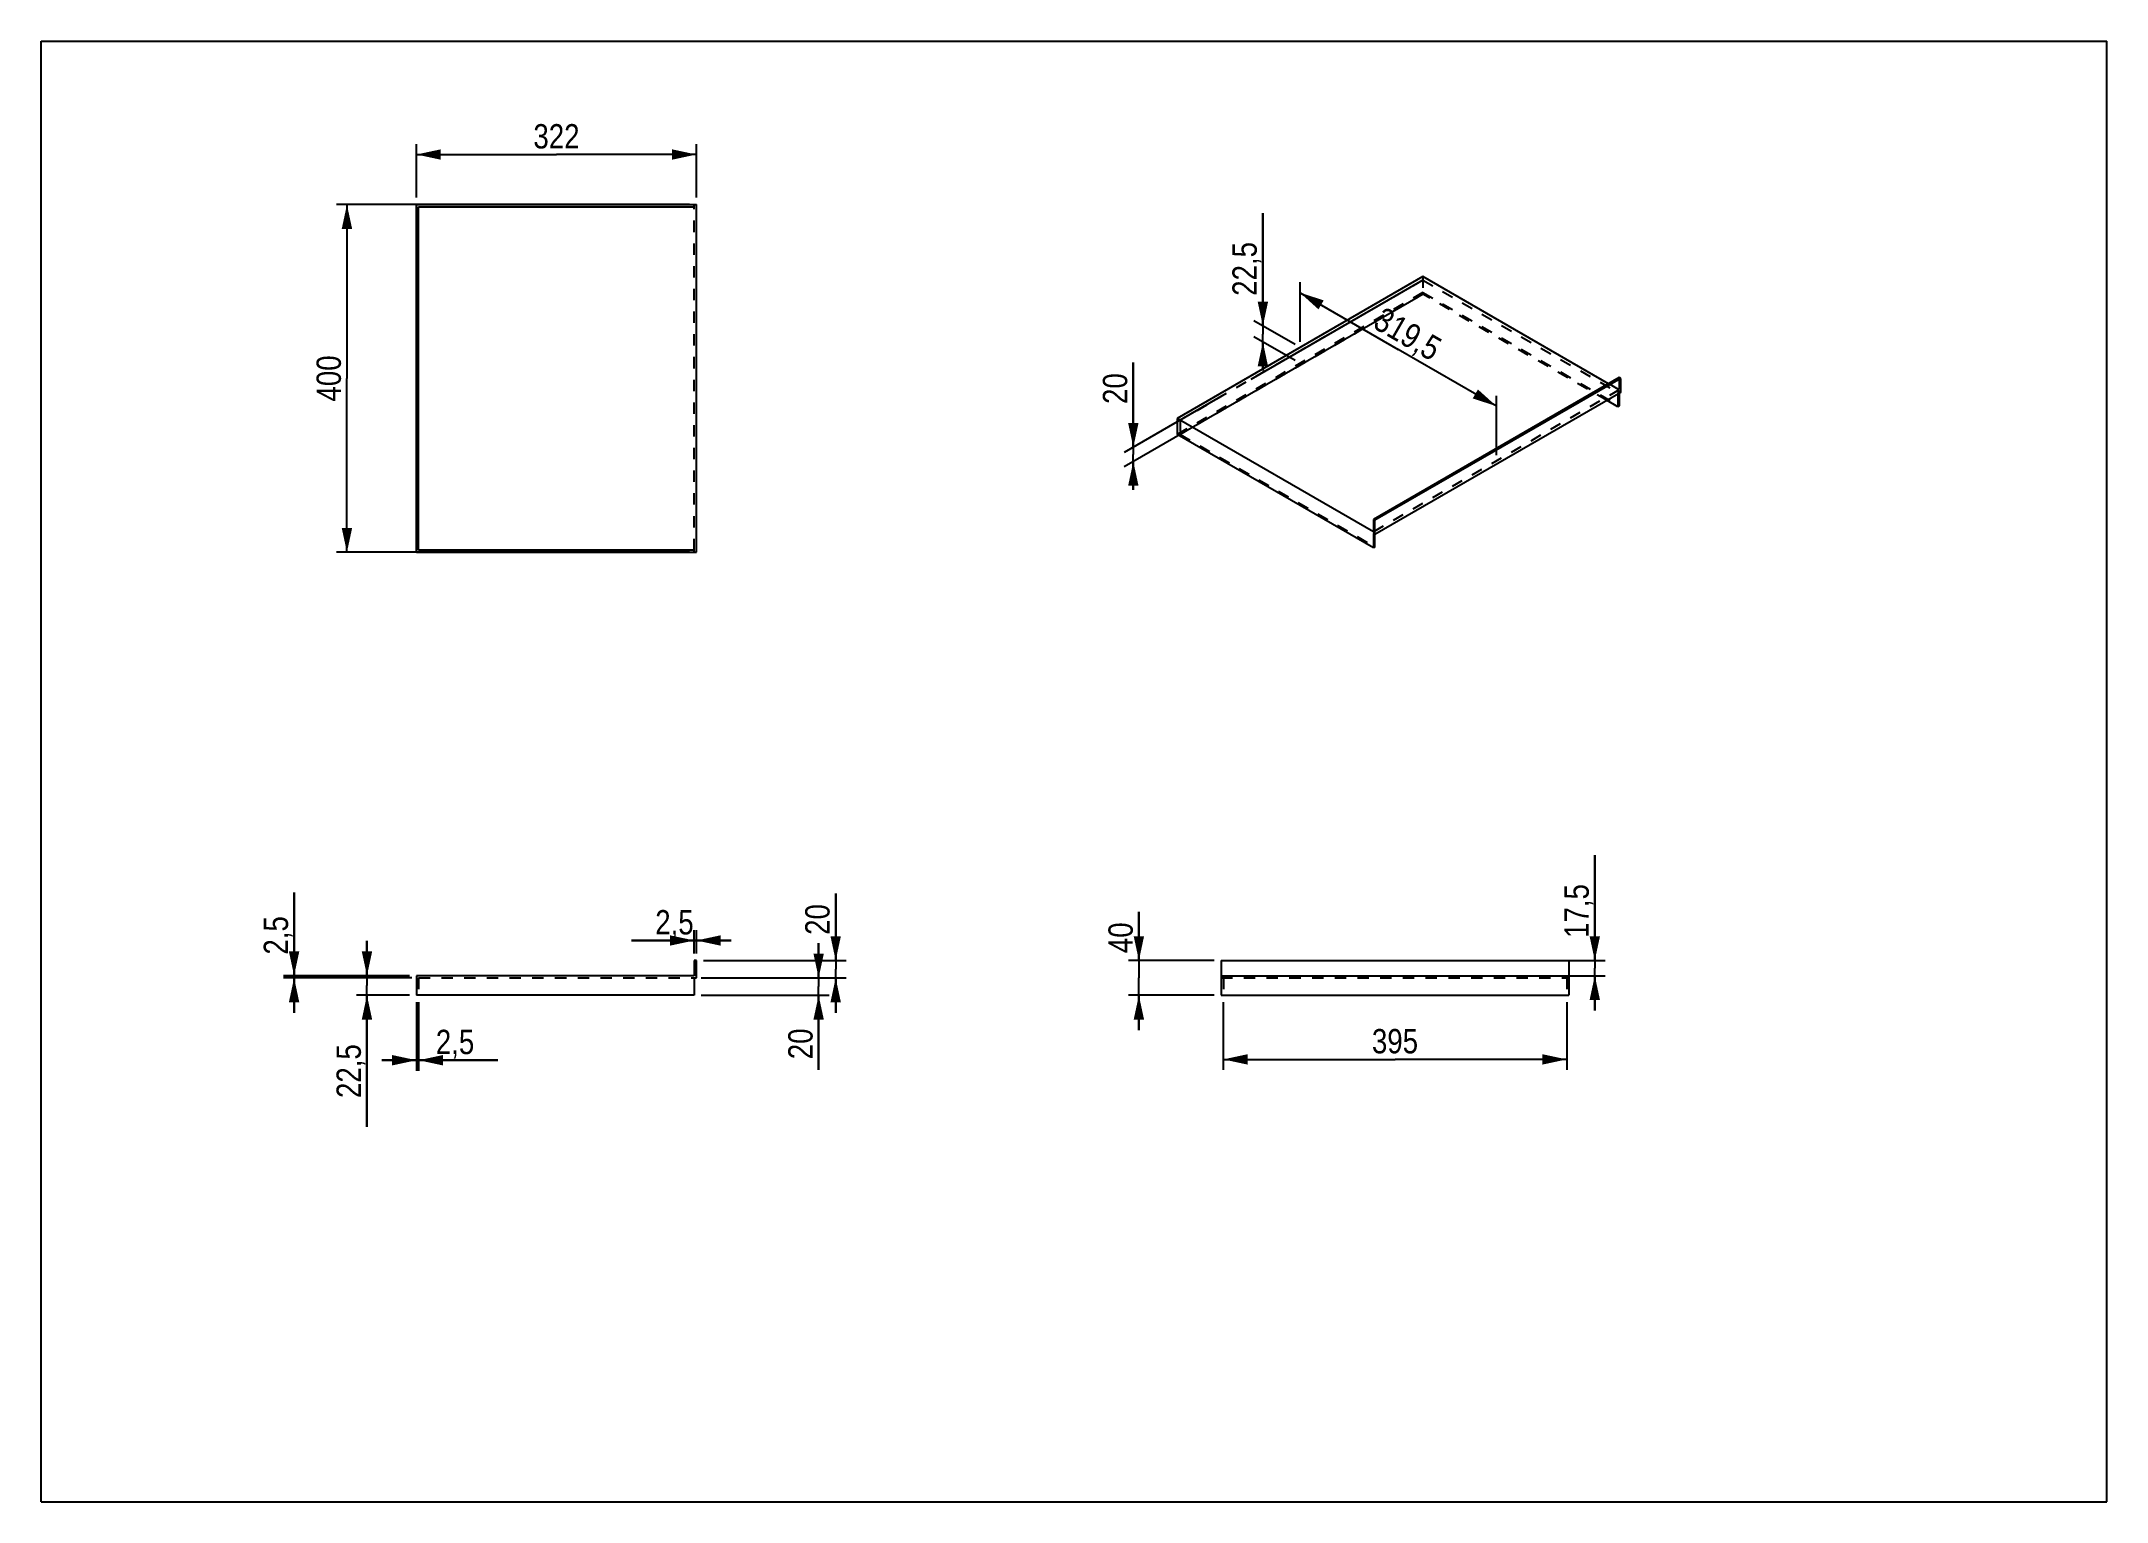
# Model space of a CAD drawing. Header units: millimetres. Extents: x 0 to 297, y 0 to 210.
import ezdxf

# ---------------------------------------------------------------- set-up
doc = ezdxf.new("R2010")
doc.units = ezdxf.units.MM
doc.header["$LTSCALE"] = 16.335
doc.linetypes.add('HIDDEN', pattern=[0.2, 0.1, -0.1])
doc.layers.get('0').update_dxf_attribs({"linetype": 'CONTINUOUS'})
doc.layers.add('DEFAULT_2', color=8, linetype='HIDDEN')
doc.styles.get("Standard").update_dxf_attribs({"font": 'txt', "width": 0.85})
doc.dimstyles.new('DIMSTYLE_1', dxfattribs={"dimtxt": 3.5, "dimasz": 3.5, "dimexe": 1.5, "dimexo": 1, "dimgap": 0.875, "dimtad": 1, "dimlfac": 8, "dimtxsty": 'STANDARD', "dimblk": '_FILLED', "dimblk1": '_FILLED', "dimblk2": '_FILLED', "dimcen": 0.09, "dimadec": 0, "dimazin": 0, "dimtp": 0.01, "dimtm": 0.01, "dimtfac": 1, "dimtofl": 0, "dimtmove": 0, "dimatfit": 3, "dimldrblk": '_FILLED', "dimfxl": 1, "dimtolj": 1, "dimarcsym": 0})

# ---------------------------------------------------------------- blocks, each defined once
blk = doc.blocks.new('_FILLED')
at = {"color": 0, "linetype": 'BYBLOCK'}
blk.add_solid([(0, 0), (-1, 0.214), (-1, -0.214)], dxfattribs=at)
blk = doc.blocks.new('*D0')
at = {"color": 2, "linetype": 'CONTINUOUS'}
for p, q in [((93.2, 186.52), (42.45, 186.52)), ((43.95, 186.52), (43.95, 161.52)), ((43.95, 136.52), (43.95, 161.52)), ((93.2, 136.52), (42.45, 136.52))]:
    blk.add_line(p, q, dxfattribs=at)
at = {"color": 2, "linetype": 'CONTINUOUS', "xscale": 3.5, "yscale": 3.5, "zscale": 3.5}
for p, rotation in [((43.95, 186.52), 90), ((43.95, 136.52), 270)]:
    blk.add_blockref('_FILLED', p, dxfattribs=dict(at, rotation=rotation))
at = {"color": 2, "linetype": 'CONTINUOUS', "insert": (39.58, 161.52), "char_height": 3.5, "width": 8.925, "attachment_point": 2, "rotation": 90, "line_spacing_factor": 0.9}
blk.add_mtext('400', dxfattribs=at)
blk = doc.blocks.new('*D1')
at = {"color": 2, "linetype": 'CONTINUOUS'}
for p, q in [((181, 166.79), (181, 175.35)), ((181, 173.85), (195.12, 165.7)), ((209.24, 157.54), (195.12, 165.7)), ((209.24, 150.49), (209.24, 159.04))]:
    blk.add_line(p, q, dxfattribs=at)
at = {"color": 2, "linetype": 'CONTINUOUS', "xscale": 3.5, "yscale": 3.5, "zscale": 3.5}
for p, rotation in [((181, 173.85), 150.0005612632), ((209.24, 157.54), 330.0005612632)]:
    blk.add_blockref('_FILLED', p, dxfattribs=dict(at, rotation=rotation))
at = {"color": 2, "linetype": 'CONTINUOUS', "insert": (197.37, 169.45), "char_height": 3.5, "width": 14.875, "attachment_point": 2, "rotation": 330.0006, "line_spacing_factor": 0.9}
blk.add_mtext('319,5', dxfattribs=at)
blk = doc.blocks.new('*D2')
at = {"color": 2, "linetype": 'CONTINUOUS'}
for p, q in [((175.66, 169.06), (175.66, 185.3)), ((175.66, 185.3), (175.66, 167.91)), ((180.29, 166.38), (174.36, 169.81)), ((180.29, 164.09), (174.36, 167.51)), ((175.66, 162.68), (175.66, 167.91)), ((175.66, 166.76), (175.66, 162.68))]:
    blk.add_line(p, q, dxfattribs=at)
at = {"color": 2, "linetype": 'CONTINUOUS', "xscale": 3.5, "yscale": 3.5, "zscale": 3.5}
for p, rotation in [((175.66, 169.06), 270), ((175.66, 166.76), 90)]:
    blk.add_blockref('_FILLED', p, dxfattribs=dict(at, rotation=rotation))
at = {"color": 2, "linetype": 'CONTINUOUS', "insert": (171.28, 173.4), "char_height": 3.5, "width": 11.9, "attachment_point": 1, "rotation": 90, "line_spacing_factor": 0.9}
blk.add_mtext('22,5', dxfattribs=at)
blk = doc.blocks.new('*D3')
at = {"color": 2, "linetype": 'CONTINUOUS'}
for p, q in [((197.97, 175.26), (173.93, 161.38)), ((197.97, 173.22), (155.73, 148.83)), ((157.03, 151.62), (157.03, 163.8)), ((157.03, 163.8), (157.03, 150.6)), ((169.73, 158.96), (155.73, 150.87)), ((157.03, 145.5), (157.03, 150.6)), ((157.03, 149.58), (157.03, 145.5))]:
    blk.add_line(p, q, dxfattribs=at)
at = {"color": 2, "linetype": 'CONTINUOUS', "xscale": 3.5, "yscale": 3.5, "zscale": 3.5}
for p, rotation in [((157.03, 151.62), 270), ((157.03, 149.58), 90)]:
    blk.add_blockref('_FILLED', p, dxfattribs=dict(at, rotation=rotation))
at = {"color": 2, "linetype": 'CONTINUOUS', "insert": (152.65, 157.85), "char_height": 3.5, "width": 5.95, "attachment_point": 1, "rotation": 90, "line_spacing_factor": 0.9}
blk.add_mtext('20', dxfattribs=at)
blk = doc.blocks.new('*D4')
at = {"color": 2, "linetype": 'CONTINUOUS'}
for p, q in [((53.95, 187.52), (53.95, 195.22)), ((53.95, 193.72), (74.08, 193.72)), ((94.2, 193.72), (74.08, 193.72)), ((94.2, 187.52), (94.2, 195.22))]:
    blk.add_line(p, q, dxfattribs=at)
at = {"color": 2, "linetype": 'CONTINUOUS', "xscale": 3.5, "yscale": 3.5, "zscale": 3.5, "rotation": 180}
blk.add_blockref('_FILLED', (53.95, 193.72), dxfattribs=at)
at = {"color": 2, "linetype": 'CONTINUOUS', "xscale": 3.5, "yscale": 3.5, "zscale": 3.5}
blk.add_blockref('_FILLED', (94.2, 193.72), dxfattribs=at)
at = {"color": 2, "linetype": 'CONTINUOUS', "insert": (74.08, 198.09), "char_height": 3.5, "width": 8.925, "attachment_point": 2, "line_spacing_factor": 0.9}
blk.add_mtext('322', dxfattribs=at)
blk = doc.blocks.new('*D5')
at = {"color": 2, "linetype": 'CONTINUOUS'}
for p, q in [((46.83, 75.64), (46.83, 80.64)), ((46.83, 80.64), (46.83, 74.23)), ((52.95, 75.64), (45.33, 75.64)), ((52.95, 72.82), (45.33, 72.82)), ((46.83, 53.89), (46.83, 74.23)), ((46.83, 72.82), (46.83, 53.89))]:
    blk.add_line(p, q, dxfattribs=at)
at = {"color": 2, "linetype": 'CONTINUOUS', "xscale": 3.5, "yscale": 3.5, "zscale": 3.5}
for p, rotation in [((46.83, 75.64), 270), ((46.83, 72.82), 90)]:
    blk.add_blockref('_FILLED', p, dxfattribs=dict(at, rotation=rotation))
at = {"color": 2, "linetype": 'CONTINUOUS', "insert": (42.45, 65.79), "char_height": 3.5, "width": 11.9, "attachment_point": 3, "rotation": 90, "line_spacing_factor": 0.9}
blk.add_mtext('22,5', dxfattribs=at)
blk = doc.blocks.new('*D6')
at = {"color": 2, "linetype": 'CONTINUOUS'}
for p, q in [((114.23, 77.82), (114.23, 87.46)), ((114.23, 87.46), (114.23, 76.57)), ((95.2, 77.82), (115.73, 77.82)), ((95.2, 75.32), (115.73, 75.32)), ((114.23, 70.32), (114.23, 76.57)), ((114.23, 75.32), (114.23, 70.32))]:
    blk.add_line(p, q, dxfattribs=at)
at = {"color": 2, "linetype": 'CONTINUOUS', "xscale": 3.5, "yscale": 3.5, "zscale": 3.5}
for p, rotation in [((114.23, 77.82), 270), ((114.23, 75.32), 90)]:
    blk.add_blockref('_FILLED', p, dxfattribs=dict(at, rotation=rotation))
at = {"color": 2, "linetype": 'CONTINUOUS', "insert": (109.85, 81.51), "char_height": 3.5, "width": 5.95, "attachment_point": 1, "rotation": 90, "line_spacing_factor": 0.9}
blk.add_mtext('20', dxfattribs=at)
blk = doc.blocks.new('*D7')
at = {"color": 2, "linetype": 'CONTINUOUS'}
for p, q in [((111.78, 75.32), (111.78, 80.32)), ((111.78, 80.32), (111.78, 74.07)), ((94.89, 75.32), (113.28, 75.32)), ((94.89, 72.82), (113.28, 72.82)), ((111.78, 62.1), (111.78, 74.07)), ((111.78, 72.82), (111.78, 62.1))]:
    blk.add_line(p, q, dxfattribs=at)
at = {"color": 2, "linetype": 'CONTINUOUS', "xscale": 3.5, "yscale": 3.5, "zscale": 3.5}
for p, rotation in [((111.78, 75.32), 270), ((111.78, 72.82), 90)]:
    blk.add_blockref('_FILLED', p, dxfattribs=dict(at, rotation=rotation))
at = {"color": 2, "linetype": 'CONTINUOUS', "insert": (107.41, 68.05), "char_height": 3.5, "width": 5.95, "attachment_point": 3, "rotation": 90, "line_spacing_factor": 0.9}
blk.add_mtext('20', dxfattribs=at)
blk = doc.blocks.new('*D8')
at = {"color": 2, "linetype": 'CONTINUOUS'}
for p, q in [((36.35, 75.64), (36.35, 87.59)), ((36.35, 87.59), (36.35, 75.48)), ((52.95, 75.64), (34.85, 75.64)), ((53.26, 75.32), (34.85, 75.32)), ((36.35, 70.32), (36.35, 75.48)), ((36.35, 75.32), (36.35, 70.32))]:
    blk.add_line(p, q, dxfattribs=at)
at = {"color": 2, "linetype": 'CONTINUOUS', "xscale": 3.5, "yscale": 3.5, "zscale": 3.5}
for p, rotation in [((36.35, 75.64), 270), ((36.35, 75.32), 90)]:
    blk.add_blockref('_FILLED', p, dxfattribs=dict(at, rotation=rotation))
at = {"color": 2, "linetype": 'CONTINUOUS', "insert": (31.98, 78.67), "char_height": 3.5, "width": 8.925, "attachment_point": 1, "rotation": 90, "line_spacing_factor": 0.9}
blk.add_mtext('2,5', dxfattribs=at)
blk = doc.blocks.new('*D9')
at = {"color": 2, "linetype": 'CONTINUOUS'}
for p, q in [((53.95, 71.82), (53.95, 61.98)), ((54.26, 71.82), (54.26, 61.98)), ((53.95, 63.48), (48.95, 63.48)), ((48.95, 63.48), (54.11, 63.48)), ((65.65, 63.48), (54.11, 63.48)), ((54.26, 63.48), (65.65, 63.48))]:
    blk.add_line(p, q, dxfattribs=at)
at = {"color": 2, "linetype": 'CONTINUOUS', "xscale": 3.5, "yscale": 3.5, "zscale": 3.5}
blk.add_blockref('_FILLED', (53.95, 63.48), dxfattribs=at)
at = {"color": 2, "linetype": 'CONTINUOUS', "xscale": 3.5, "yscale": 3.5, "zscale": 3.5, "rotation": 180}
blk.add_blockref('_FILLED', (54.26, 63.48), dxfattribs=at)
at = {"color": 2, "linetype": 'CONTINUOUS', "insert": (56.73, 67.86), "char_height": 3.5, "width": 8.925, "attachment_point": 1, "line_spacing_factor": 0.9}
blk.add_mtext('2,5', dxfattribs=at)
blk = doc.blocks.new('*D10')
at = {"color": 2, "linetype": 'CONTINUOUS'}
for p, q in [((93.89, 80.7), (84.89, 80.7)), ((84.89, 80.7), (94.04, 80.7)), ((93.89, 78.82), (93.89, 82.2)), ((99.2, 80.7), (94.04, 80.7)), ((94.2, 78.82), (94.2, 82.2)), ((94.2, 80.7), (99.2, 80.7))]:
    blk.add_line(p, q, dxfattribs=at)
at = {"color": 2, "linetype": 'CONTINUOUS', "xscale": 3.5, "yscale": 3.5, "zscale": 3.5}
blk.add_blockref('_FILLED', (93.89, 80.7), dxfattribs=at)
at = {"color": 2, "linetype": 'CONTINUOUS', "xscale": 3.5, "yscale": 3.5, "zscale": 3.5, "rotation": 180}
blk.add_blockref('_FILLED', (94.2, 80.7), dxfattribs=at)
at = {"color": 2, "linetype": 'CONTINUOUS', "insert": (93.81, 85.07), "char_height": 3.5, "width": 8.925, "attachment_point": 3, "line_spacing_factor": 0.9}
blk.add_mtext('2,5', dxfattribs=at)
blk = doc.blocks.new('*D11')
at = {"color": 2, "linetype": 'CONTINUOUS'}
for p, q in [((157.83, 77.82), (157.83, 84.83)), ((157.83, 84.83), (157.83, 75.32)), ((168.66, 77.82), (156.33, 77.82)), ((157.83, 67.82), (157.83, 75.32)), ((168.66, 72.82), (156.33, 72.82)), ((157.83, 72.82), (157.83, 67.82))]:
    blk.add_line(p, q, dxfattribs=at)
at = {"color": 2, "linetype": 'CONTINUOUS', "xscale": 3.5, "yscale": 3.5, "zscale": 3.5}
for p, rotation in [((157.83, 77.82), 270), ((157.83, 72.82), 90)]:
    blk.add_blockref('_FILLED', p, dxfattribs=dict(at, rotation=rotation))
at = {"color": 2, "linetype": 'CONTINUOUS', "insert": (153.45, 78.88), "char_height": 3.5, "width": 5.95, "attachment_point": 1, "rotation": 90, "line_spacing_factor": 0.9}
blk.add_mtext('40', dxfattribs=at)
blk = doc.blocks.new('*D12')
at = {"color": 2, "linetype": 'CONTINUOUS'}
for p, q in [((169.97, 71.82), (169.97, 62.1)), ((219.35, 71.82), (219.35, 62.1)), ((169.97, 63.6), (194.66, 63.6)), ((219.35, 63.6), (194.66, 63.6))]:
    blk.add_line(p, q, dxfattribs=at)
at = {"color": 2, "linetype": 'CONTINUOUS', "xscale": 3.5, "yscale": 3.5, "zscale": 3.5, "rotation": 180}
blk.add_blockref('_FILLED', (169.97, 63.6), dxfattribs=at)
at = {"color": 2, "linetype": 'CONTINUOUS', "xscale": 3.5, "yscale": 3.5, "zscale": 3.5}
blk.add_blockref('_FILLED', (219.35, 63.6), dxfattribs=at)
at = {"color": 2, "linetype": 'CONTINUOUS', "insert": (194.66, 67.97), "char_height": 3.5, "width": 8.925, "attachment_point": 2, "line_spacing_factor": 0.9}
blk.add_mtext('395', dxfattribs=at)
blk = doc.blocks.new('*D13')
at = {"color": 2, "linetype": 'CONTINUOUS'}
for p, q in [((223.39, 77.82), (223.39, 92.97)), ((223.39, 92.97), (223.39, 76.73)), ((170.66, 77.82), (224.89, 77.82)), ((170.66, 75.64), (224.89, 75.64)), ((223.39, 70.64), (223.39, 76.73)), ((223.39, 75.64), (223.39, 70.64))]:
    blk.add_line(p, q, dxfattribs=at)
at = {"color": 2, "linetype": 'CONTINUOUS', "xscale": 3.5, "yscale": 3.5, "zscale": 3.5}
for p, rotation in [((223.39, 77.82), 270), ((223.39, 75.64), 90)]:
    blk.add_blockref('_FILLED', p, dxfattribs=dict(at, rotation=rotation))
at = {"color": 2, "linetype": 'CONTINUOUS', "insert": (219.02, 81.07), "char_height": 3.5, "width": 11.9, "attachment_point": 1, "rotation": 90, "line_spacing_factor": 0.9}
blk.add_mtext('17,5', dxfattribs=at)

msp = doc.modelspace()

# ---------------------------------------------------------------- linework, layer by layer
at = {"color": 7, "linetype": 'CONTINUOUS'}
for p, q in [((0, 0), (0, 210)), ((0, 210), (297, 210)), ((297, 0), (297, 210)), ((53.9505, 136.5249), (53.9505, 186.5249)), ((53.9505, 186.5249), (94.2005, 186.5249)), ((54.263, 136.8374), (54.263, 186.2124)), ((54.263, 186.2124), (93.888, 186.2124)), ((93.888, 186.2124), (93.888, 186.5249)), ((94.2005, 136.5249), (94.2005, 186.5249)), ((198.6768, 176.1797), (163.3216, 155.7675)), ((225.3702, 160.7686), (198.6768, 176.1797)), ((226.917, 161.6617), (191.5618, 141.2494)), ((227.138, 161.5341), (191.7828, 141.1219)), ((227.138, 161.5341), (226.917, 161.6617)), ((227.138, 159.4928), (227.138, 161.5341)), ((227.138, 159.4928), (191.7828, 139.0806)), ((226.6961, 157.4516), (225.1492, 158.3446)), ((226.6961, 159.2377), (226.6961, 157.4516)), ((226.917, 157.5791), (226.6961, 157.4516)), ((226.917, 159.3652), (226.917, 157.5791)), ((163.3216, 155.7675), (163.3216, 153.471)), ((191.5618, 139.4633), (163.3216, 155.7675)), ((191.5618, 137.1669), (163.3216, 153.471)), ((191.7828, 141.1219), (191.5618, 141.2494)), ((191.5618, 141.2494), (191.5618, 139.4633)), ((191.7828, 137.2945), (191.7828, 141.1219)), ((93.888, 136.8374), (54.263, 136.8374)), ((93.888, 136.5249), (93.888, 136.8374)), ((191.5618, 139.2082), (191.7828, 139.0806)), ((191.5618, 139.2082), (191.5618, 137.1669)), ((191.7828, 137.2945), (191.5618, 137.1669)), ((53.9505, 136.5249), (94.2005, 136.5249)), ((94.2005, 77.8244), (93.888, 77.8244)), ((93.888, 77.8244), (93.888, 75.6369)), ((94.2005, 75.3244), (94.2005, 77.8244)), ((169.662, 77.8244), (169.662, 72.8244)), ((169.662, 77.8244), (219.662, 77.8244)), ((219.662, 77.8244), (219.662, 72.8244)), ((53.9505, 75.6369), (53.9505, 72.8244)), ((93.888, 75.6369), (53.9505, 75.6369)), ((93.888, 75.3244), (94.2005, 75.3244)), ((93.888, 75.3244), (93.888, 72.8244)), ((169.662, 75.6369), (219.662, 75.6369)), ((93.888, 72.8244), (53.9505, 72.8244)), ((169.662, 72.8244), (219.662, 72.8244)), ((0, 0), (297, 0))]:
    msp.add_line(p, q, dxfattribs=at)
at = {"layer": 'DEFAULT_2', "color": 8, "linetype": 'HIDDEN'}
for p, q in [((93.888, 136.8374), (93.888, 186.2124)), ((198.6768, 175.6694), (163.7636, 155.5123)), ((198.6768, 176.1797), (198.6768, 173.6281)), ((198.6768, 175.6694), (226.6961, 159.4928)), ((198.6768, 173.8833), (163.3216, 153.471)), ((198.6768, 173.6281), (163.7636, 153.4711)), ((198.6768, 173.8833), (226.917, 157.5791)), ((225.1492, 158.3446), (198.6768, 173.6281)), ((226.917, 159.8756), (225.3702, 160.7686)), ((226.917, 161.6617), (226.917, 159.8756)), ((226.917, 159.8756), (191.5618, 139.4633)), ((226.917, 159.6204), (226.6961, 159.4928)), ((226.6961, 159.4928), (226.6961, 159.2377)), ((226.917, 159.6204), (227.138, 159.4928)), ((226.917, 159.6204), (226.917, 159.3652)), ((163.7636, 155.5123), (163.7636, 153.4711)), ((163.7636, 153.4711), (191.7828, 137.2945)), ((191.5618, 139.4633), (191.7828, 139.3358)), ((191.5618, 139.2082), (191.7828, 139.3358)), ((54.263, 75.3244), (54.263, 72.8244)), ((54.263, 75.3244), (93.888, 75.3244)), ((169.662, 75.3244), (219.662, 75.3244)), ((169.9745, 75.3244), (169.9745, 72.8244)), ((219.3495, 75.3244), (219.3495, 72.8244))]:
    msp.add_line(p, q, dxfattribs=at)

# ---------------------------------------------------------------- dimensions: what is measured, and where the dimension line sits
at = {"color": 2, "linetype": 'CONTINUOUS'}
for base, p1, p2, picture, middle in [((94.2005, 193.7165), (53.9505, 186.5249), (94.2005, 186.5249), '*D4', (74.0755, 193.7165)), ((94.2005, 80.6984), (93.888, 77.8244), (94.2005, 77.8244), '*D10', (89.4444, 80.6984)), ((219.3495, 63.599), (169.9745, 72.8244), (219.3495, 72.8244), '*D12', (194.755, 63.599))]:
    dim = msp.add_linear_dim(base=base, p1=p1, p2=p2, dimstyle='DIMSTYLE_1', dxfattribs=at)
    dim.commit()
    dim.dimension.update_dxf_attribs({"geometry": picture, "text_midpoint": middle, "dimtype": 160})
for base, p1, p2, angle, picture, middle in [((43.9505, 186.5249), (94.2005, 136.5249), (94.2005, 186.5249), 90, '*D0', (43.9505, 161.5249)), ((175.6563, 166.7618), (181.2921, 166.3818), (181.2921, 164.0854), 270, '*D2', (175.6563, 179.4468)), ((157.0271, 149.5818), (198.9697, 175.2611), (198.9697, 173.2199), 270, '*D3', (157.0271, 160.8245)), ((209.2394, 157.5446), (180.4993, 165.924), (208.7394, 149.6199), 330.000561, '*D1', (195.2641, 165.6131)), ((223.393, 75.6369), (169.662, 77.8244), (169.662, 75.6369), 270, '*D13', (223.393, 87.4882)), ((36.3544, 75.6369), (54.263, 75.3244), (53.9505, 75.6369), 90, '*D8', (36.3544, 83.2213)), ((114.2286, 75.3244), (94.2005, 77.8244), (94.2005, 75.3244), 270, '*D6', (114.2286, 84.4814)), ((157.8252, 72.8244), (169.662, 77.8244), (169.662, 72.8244), 270, '*D11', (157.8252, 81.8575)), ((46.825, 72.8244), (53.9505, 75.6369), (53.9505, 72.8244), 270, '*D5', (46.825, 59.9293)), ((111.7832, 72.8244), (93.888, 75.3244), (93.888, 72.8244), 270, '*D7', (111.7832, 65.0772)), ((53.9505, 63.4849), (54.263, 72.8244), (53.9505, 72.8244), 180, '*D9', (61.2821, 63.4849))]:
    dim = msp.add_linear_dim(base=base, p1=p1, p2=p2, angle=angle, dimstyle='DIMSTYLE_1', dxfattribs=at)
    dim.commit()
    dim.dimension.update_dxf_attribs({"geometry": picture, "text_midpoint": middle, "dimtype": 160})

doc.saveas('drawing.dxf')
